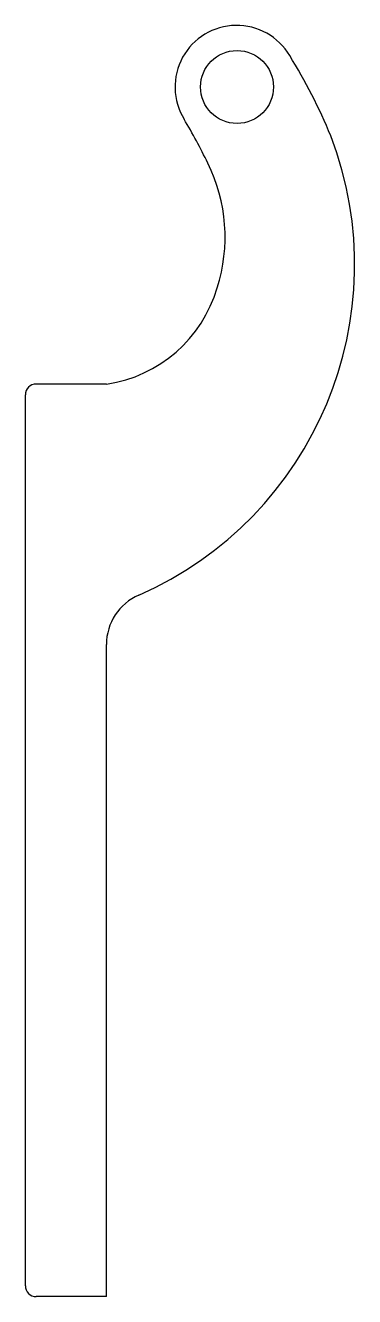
# Model space of a CAD drawing. Extents: x 2401 to 2523, y 626 to 1096.
import ezdxf

# ---------------------------------------------------------------- set-up
doc = ezdxf.new("R2010")
doc.units = 0
doc.layers.get('0').update_dxf_attribs({"linetype": 'CONTINUOUS'})

msp = doc.modelspace()

# ---------------------------------------------------------------- linework, layer by layer
for p, q in [((2431.12, 963.55), (2405.02, 963.55)), ((2401.02, 629.55), (2401.02, 959.55)), ((2431.02, 625.55), (2431.02, 867.04)), ((2431.02, 625.55), (2405.02, 625.55))]:
    msp.add_line(p, q)
msp.add_circle((2479.42, 1073.59), 13.5)
for centre, radius, start, end in [((2479.29, 1073.55), 22.84, 30.6637, 211.4072), ((2328.09, 978.98), 201.17, 22.3433, 31.8683), ((2291.73, 960.22), 196.3, 25.7164, 31.1114), ((2389.44, 1007.7), 133.55, 293.6704, 20.9529), ((2413.29, 1017.99), 61.72, 342.2763, 26.3604), ((2423.87, 1013.22), 50.2, 278.3084, 343.7824), ((2405.02, 959.55), 4, 90, 180), ((2451.02, 867.04), 20, 113.4924, 180), ((2405.02, 629.55), 4, 180, 270)]:
    msp.add_arc(centre, radius, start, end)

doc.saveas('drawing.dxf')
